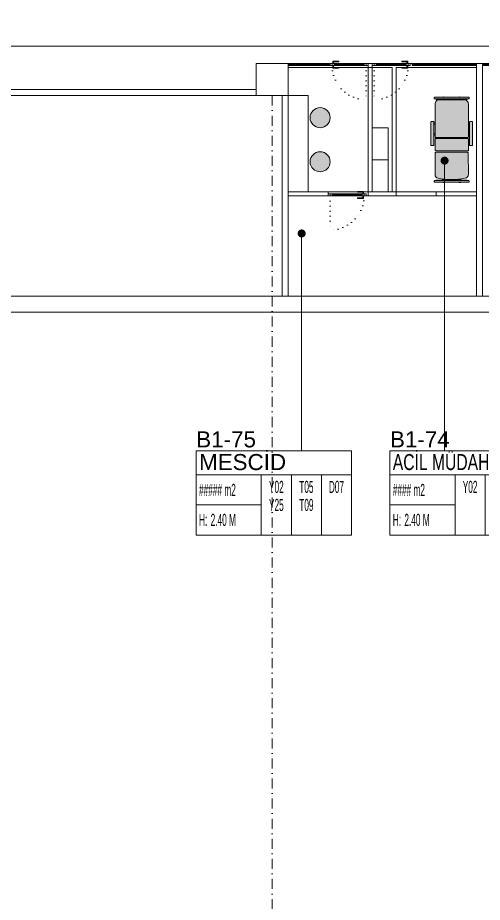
# Model space of a CAD drawing. Header units: metres. Extents: x -13194 to 152406, y -4219 to 19791.
# Drawn here: x 66100 to 67260, y -2012 to 194 of the extents above; entities that cross this region are included whole.
import ezdxf
from ezdxf.enums import TextEntityAlignment as Align

# ---------------------------------------------------------------- set-up
doc = ezdxf.new("R2010")
doc.units = ezdxf.units.M
doc.header["$LTSCALE"] = 100
doc.header["$MEASUREMENT"] = 0
doc.linetypes.add('DASHDOT2', pattern=[0.5, 0.25, -0.125, 0, -0.125])
doc.linetypes.add('DOT2', pattern=[0.125, 0, -0.125])
doc.layers.get('0').update_dxf_attribs({"color": 9, "lineweight": 9})
for name, color, linetype, lineweight in [('00', 9, 'Continuous', 9), ('01', 9, 'Continuous', 9), ('05', 9, 'Continuous', 9), ('05S', 9, 'Continuous', 9), ('06B', 9, 'Continuous', 9), ('06D', 9, 'Continuous', 9), ('10', 9, 'Continuous', 9), ('11', 9, 'Continuous', 9), ('15', 9, 'Continuous', 9), ('20', 9, 'DOT2', 9), ('21_mahal200', 9, 'Continuous', 9), ('24', 9, 'DASHDOT2', 9), ('25', 76, 'Continuous', 9), ('30', 41, 'Continuous', 9)]:
    doc.layers.add(name, color=color, linetype=linetype, lineweight=lineweight)
doc.styles.add('Arial', font='arial.ttf', dxfattribs={"height": 2.5})
doc.styles.add('MuuM_TEXT-STANDART', font='ARIALN.TTF')
doc.dimstyles.new('MuuM_DIM200', dxfattribs={"dimscale": 20, "dimtxt": 2, "dimasz": 1, "dimexe": 1, "dimexo": 1, "dimgap": 1, "dimtad": 1, "dimdec": 1, "dimrnd": 0.5, "dimdsep": 46, "dimtxsty": 'MuuM_TEXT-STANDART', "dimblk": 'ARCHTICK', "dimcen": 0, "dimdle": 0.15, "dimclrd": 256, "dimclre": 256, "dimclrt": 256, "dimadec": 0, "dimazin": 0, "dimtfac": 5, "dimtdec": 1, "dimtix": 1, "dimtmove": 2, "dimatfit": 3, "dimldrblk": 'DOT', "dimfxl": 3, "dimfxlon": 1, "dimtolj": 1, "dimlwd": -1, "dimlwe": -1, "dimarcsym": 0})

# ---------------------------------------------------------------- blocks, each defined once
blk = doc.blocks.new('p-akslar_yeni')
at = {"layer": '24'}
blk.add_lwpolyline([(16995, -8575), (16995, -11897.2)], dxfattribs=at)
blk = doc.blocks.new('p-kolon_80x80')
blk.add_lwpolyline([(-40, -40), (40, -40), (40, 40), (-40, 40)], close=True)
blk = doc.blocks.new('1.bod.mimari.elk')
at = {"layer": '01'}
blk.add_blockref('p-kolon_80x80', (10580, -8590), dxfattribs=at)
blk = doc.blocks.new('p-b1 tavan lejant')
at = {"layer": '30'}
for points in [[(56040, -18570), (56860, -18570), (56860, -21000), (57560, -21000), (57560, -21720), (56860, -21720), (56860, -24200), (68000, -24200), (68000, -24920), (66540, -24920), (66540, -24985), (58340, -24985), (58340, -24900), (56040, -24900)], [(66620, -25240), (66620, -24930), (66880, -24930), (66880, -25240)], [(66890, -24930), (66890, -25250), (66620, -25250), (66620, -25500), (67090, -25500), (67090, -25250), (66990, -25250), (66990, -25240), (67090, -25240), (67090, -24930)], [(64455, -25500), (64455, -25000), (66605, -25000), (66605, -25500)]]:
    blk.add_lwpolyline(points, close=True, dxfattribs=at)
blk = doc.blocks.new('P-KURANGLEZ')
at = {"layer": '01'}
blk.add_lwpolyline([(7525, -500), (12385, -500), (12385, -5), (12385, 0), (12425, 0), (12425, -540), (7525, -540)], close=True, dxfattribs=at)
blk = doc.blocks.new('_ArchTick')
at = {"color": 0, "linetype": 'ByBlock', "const_width": 0.15}
blk.add_lwpolyline([(-0.5, -0.5), (0.5, 0.5)], dxfattribs=at)
blk = doc.blocks.new('*D680')
at = {"layer": '25', "transparency": 16777216}
for p, q in [((89939.1, -1804.3), (89939.1, -1724.3)), ((101899.1, -1768), (101899.1, -1724.3)), ((89936.1, -1744.3), (101902.1, -1744.3))]:
    blk.add_line(p, q, dxfattribs=at)
at = {"layer": '25', "transparency": 16777216, "xscale": 20, "yscale": 20, "zscale": 20, "rotation": 180}
blk.add_blockref('_ArchTick', (89939.1, -1744.3), dxfattribs=at)
at = {"layer": '25', "transparency": 16777216, "xscale": 20, "yscale": 20, "zscale": 20}
blk.add_blockref('_ArchTick', (101899.1, -1744.3), dxfattribs=at)
at = {"layer": '25', "transparency": 16777216, "insert": (95919.1, -1698.8), "char_height": 50, "attachment_point": 5, "style": 'MuuM_TEXT-STANDART'}
blk.add_mtext('\\A1;11960', dxfattribs=at)
blk = doc.blocks.new('_Dot')
at = {"color": 0, "linetype": 'ByBlock', "lineweight": -2}
blk.add_line((-0.5, 0), (-1, 0), dxfattribs=at)
at = {"color": 0, "linetype": 'ByBlock', "const_width": 0.5}
blk.add_lwpolyline([(-0.25, 0, 1), (0.25, 0, 1)], format="xyb", close=True, dxfattribs=at)
blk = doc.blocks.new('gr-p-birim eleman')
blk.add_lwpolyline([(-1, 0), (0, 0), (0, 1), (-1, 1)], close=True)
blk = doc.blocks.new('p-yuvarlak sandalye')
at = {"layer": '05S'}
h = blk.add_hatch(color=256, dxfattribs=at)
edge = h.paths.add_edge_path()
edge.add_arc((0, 30), 25, 0, 360)
blk.add_circle((0, 30), 25)
blk = doc.blocks.new('p-hastayatagi')
at = {"layer": '05S'}
h = blk.add_hatch(color=255, dxfattribs=at)
h.dxf.hatch_style = 1
edge = h.paths.add_edge_path()
edge.add_arc((42.5, -1), 1.04, 0, 90)
edge.add_line((42.5, 0), (-42.5, 0))
edge.add_arc((-42.5, -1), 1.04, 90, 180)
edge.add_line((-43.5, -1), (-43.5, -3.1))
edge.add_arc((-42.5, -3.1), 1.04, 180, 270)
edge.add_line((-42.5, -4.1), (-38.7, -4.1))
edge.add_line((-38.7, -4.1), (38.7, -4.1))
edge.add_line((38.7, -4.1), (42.5, -4.1))
edge.add_arc((42.5, -3.1), 1.04, 270, 360)
edge.add_line((43.5, -3.1), (43.5, -1))
edge = h.paths.add_edge_path()
edge.add_arc((32.1, -19.2), 9.43, 0, 78.538)
edge.add_arc((0, -177.7), 171.1, 78.538, 90)
edge.add_arc((0, -177.7), 171.1, 90, 101.462)
edge.add_arc((-32.1, -19.2), 9.43, 101.462, 180.2214)
edge.add_line((-41.6, -19.3), (-41.5, -72.9))
edge.add_arc((-38.4, -72.1), 3.11, 194.8351, 207.8181)
edge.add_arc((-38.4, -72.1), 3.11, 207.8181, 255.1649)
edge.add_arc((-38.4, -72.1), 3.11, 255.1649, 270)
edge.add_line((-38.4, -75.2), (38.4, -75.2))
edge.add_arc((38.4, -72.1), 3.11, 270, 284.8351)
edge.add_arc((38.4, -72.1), 3.11, 284.8351, 332.1819)
edge.add_arc((38.4, -72.1), 3.11, 332.1819, 345.1649)
edge.add_arc((38.4, -72.1), 3.11, 345.1649, 360)
edge.add_line((41.6, -72.1), (41.6, -19.2))
edge = h.paths.add_edge_path()
edge.add_arc((40.4, -79.2), 1.14, 0, 90)
edge.add_line((40.4, -78.1), (-40.4, -78.1))
edge.add_arc((-40.4, -79.2), 1.14, 90, 180)
edge.add_line((-41.6, -79.2), (-41.6, -107.7))
edge.add_arc((-40.4, -107.7), 1.14, 180, 270)
edge.add_line((-40.4, -108.9), (40.4, -108.9))
edge.add_arc((40.4, -107.7), 1.14, 270, 360)
edge.add_line((41.6, -107.7), (41.6, -79.2))
edge = h.paths.add_edge_path()
edge.add_arc((50.9, -92.4), 1.04, 0, 90)
edge.add_line((50.9, -91.4), (45.8, -91.4))
edge.add_arc((45.8, -92.4), 1.04, 90, 180)
edge.add_line((44.7, -92.4), (44.7, -150.4))
edge.add_arc((45.8, -150.4), 1.04, 180, 270)
edge.add_line((45.8, -151.5), (50.9, -151.5))
edge.add_arc((50.9, -150.4), 1.04, 270, 360)
edge.add_line((52, -150.4), (52, -92.4))
edge = h.paths.add_edge_path()
edge.add_arc((-45.8, -92.4), 1.04, 0, 90)
edge.add_line((-45.8, -91.4), (-50.9, -91.4))
edge.add_arc((-50.9, -92.4), 1.04, 90, 180)
edge.add_line((-52, -92.4), (-52, -150.4))
edge.add_arc((-50.9, -150.4), 1.04, 180, 270)
edge.add_line((-50.9, -151.5), (-45.8, -151.5))
edge.add_arc((-45.8, -150.4), 1.04, 270, 360)
edge.add_line((-44.7, -150.4), (-44.7, -92.4))
edge = h.paths.add_edge_path()
edge.add_arc((40.5, -112.8), 1.04, 0, 90)
edge.add_line((40.5, -111.8), (-40.5, -111.8))
edge.add_arc((-40.5, -112.8), 1.04, 90, 180)
edge.add_line((-41.6, -112.8), (-41.6, -195.3))
edge.add_arc((-31.1, -195.3), 10.5, 180, 270)
edge.add_line((-31.1, -205.8), (31.1, -205.8))
edge.add_arc((31.1, -195.3), 10.5, 270, 360)
edge.add_line((41.6, -195.3), (41.6, -112.8))
edge = h.paths.add_edge_path()
edge.add_line((22.4, -212.1), (19, -212.1))
edge.add_arc((20.7, -210.8), 2.18, 218.2466, 321.7534)
edge = h.paths.add_edge_path()
edge.add_line((-19, -212.1), (-22.4, -212.1))
edge.add_arc((-20.7, -210.8), 2.18, 218.2466, 321.7534)
edge = h.paths.add_edge_path()
edge.add_arc((42.5, -209), 1.04, 0, 90)
edge.add_line((42.5, -208), (38.7, -208))
edge.add_line((38.7, -208), (-38.7, -208))
edge.add_line((-38.7, -208), (-42.5, -208))
edge.add_arc((-42.5, -209), 1.04, 90, 180)
edge.add_line((-43.5, -209), (-43.5, -211.1))
edge.add_arc((-42.5, -211.1), 1.04, 180, 270)
edge.add_line((-42.5, -212.1), (42.5, -212.1))
edge.add_arc((42.5, -211.1), 1.04, 270, 360)
edge.add_line((43.5, -211.1), (43.5, -209))
edge = h.paths.add_edge_path()
edge.add_line((37.9, -206.7), (-37.9, -206.7))
edge.add_arc((-37.9, -207.6), 0.829, 90, 180)
edge.add_line((-38.7, -207.6), (-38.7, -208))
edge.add_line((-38.7, -208), (38.7, -208))
edge.add_line((38.7, -208), (38.7, -207.6))
edge.add_arc((37.9, -207.6), 0.829, 0, 90)
h.paths.add_polyline_path([(-18.7, -205.8), (-22.8, -205.8), (-22.8, -206.7), (-18.7, -206.7)])
h.paths.add_polyline_path([(22.8, -205.8), (18.7, -205.8), (18.7, -206.7), (22.8, -206.7)])
h.paths.add_polyline_path([(44.7, -144.6), (41.6, -144.6), (41.6, -148.6), (44.7, -148.6)])
h.paths.add_polyline_path([(44.7, -117.7), (41.6, -117.7), (41.6, -121.6), (44.7, -121.6)])
h.paths.add_polyline_path([(39.4, -108.9), (-39.4, -108.9), (-39.4, -111.8), (39.4, -111.8)])
h.paths.add_polyline_path([(-41.6, -117.7), (-44.7, -117.7), (-44.7, -121.6), (-41.6, -121.6)])
h.paths.add_polyline_path([(-41.6, -144.6), (-44.7, -144.6), (-44.7, -148.6), (-41.6, -148.6)])
edge = h.paths.add_edge_path()
edge.add_line((-18.7, -5.4), (-22.8, -5.4))
edge.add_line((-22.8, -5.4), (-22.8, -8.1))
edge.add_arc((0, -177.7), 171.1, 96.2591, 97.6576, ccw=False)
edge.add_line((-18.7, -7.6), (-18.7, -5.4))
edge = h.paths.add_edge_path()
edge.add_line((38.7, -4.6), (38.7, -4.1))
edge.add_line((38.7, -4.1), (-38.7, -4.1))
edge.add_line((-38.7, -4.1), (-38.7, -4.6))
edge.add_arc((-37.9, -4.6), 0.829, 180, 270)
edge.add_line((-37.9, -5.4), (37.9, -5.4))
edge.add_arc((37.9, -4.6), 0.829, 270, 360)
edge = h.paths.add_edge_path()
edge.add_line((-22.4, 0), (-19, 0))
edge.add_arc((-20.7, -1.3), 2.18, 38.2466, 141.7534)
edge = h.paths.add_edge_path()
edge.add_line((19, 0), (22.4, 0))
edge.add_arc((20.7, -1.3), 2.18, 38.2466, 141.7534)
edge = h.paths.add_edge_path()
edge.add_line((22.8, -5.4), (18.7, -5.4))
edge.add_line((18.7, -5.4), (18.7, -7.6))
edge.add_arc((0, -177.7), 171.1, 82.3424, 83.7409, ccw=False)
edge.add_line((22.8, -8.1), (22.8, -5.4))
for points in [[(43.5, -1, 0.414214), (42.5, 0), (-42.5, 0, 0.414214), (-43.5, -1), (-43.5, -3.1, 0.414214), (-42.5, -4.1), (-38.7, -4.1), (38.7, -4.1), (42.5, -4.1, 0.414214), (43.5, -3.1)], [(-22.4, 0), (-19, 0, 0.485071)], [(19, 0), (22.4, 0, 0.485071)], [(41.6, -19.2, 0.356763), (34, -10, 0.050054), (0, -6.6, 0.050054), (-34, -10, 0.357852), (-41.6, -19.3), (-41.5, -72.9, 0.05671), (-41.2, -73.5, 0.209579), (-39.2, -75.1, 0.064821), (-38.4, -75.2), (38.4, -75.2, 0.064821), (39.2, -75.1, 0.209579), (41.2, -73.5, 0.05671), (41.5, -72.9, 0.064821), (41.6, -72.1)], [(38.7, -4.6), (38.7, -4.1), (-38.7, -4.1), (-38.7, -4.6, 0.414214), (-37.9, -5.4), (37.9, -5.4, 0.414214)], [(-18.7, -5.4), (-22.8, -5.4), (-22.8, -8.1, -0.006102), (-18.7, -7.6)], [(22.8, -5.4), (18.7, -5.4), (18.7, -7.6, -0.006102), (22.8, -8.1)], [(41.6, -79.2, 0.414214), (40.4, -78.1), (-40.4, -78.1, 0.414214), (-41.6, -79.2), (-41.6, -107.7, 0.414214), (-40.4, -108.9), (40.4, -108.9, 0.414214), (41.6, -107.7)], [(-44.7, -92.4, 0.414214), (-45.8, -91.4), (-50.9, -91.4, 0.414214), (-52, -92.4), (-52, -150.4, 0.414214), (-50.9, -151.5), (-45.8, -151.5, 0.414214), (-44.7, -150.4)], [(52, -92.4, 0.414214), (50.9, -91.4), (45.8, -91.4, 0.414214), (44.7, -92.4), (44.7, -150.4, 0.414214), (45.8, -151.5), (50.9, -151.5, 0.414214), (52, -150.4)], [(41.6, -112.8, 0.414214), (40.5, -111.8), (-40.5, -111.8, 0.414214), (-41.6, -112.8), (-41.6, -195.3, 0.414214), (-31.1, -205.8), (31.1, -205.8, 0.414214), (41.6, -195.3)], [(43.5, -209, 0.414214), (42.5, -208), (38.7, -208), (-38.7, -208), (-42.5, -208, 0.414214), (-43.5, -209), (-43.5, -211.1, 0.414214), (-42.5, -212.1), (42.5, -212.1, 0.414214), (43.5, -211.1)], [(37.9, -206.7), (-37.9, -206.7, 0.414214), (-38.7, -207.6), (-38.7, -208), (38.7, -208), (38.7, -207.6, 0.414214)], [(-19, -212.1), (-22.4, -212.1, 0.485071)], [(22.4, -212.1), (19, -212.1, 0.485071)]]:
    blk.add_lwpolyline(points, format="xyb", close=True)
for points in [[(39.4, -108.9), (-39.4, -108.9), (-39.4, -111.8), (39.4, -111.8)], [(-41.6, -117.7), (-44.7, -117.7), (-44.7, -121.6), (-41.6, -121.6)], [(44.7, -117.7), (41.6, -117.7), (41.6, -121.6), (44.7, -121.6)], [(-41.6, -144.6), (-44.7, -144.6), (-44.7, -148.6), (-41.6, -148.6)], [(44.7, -144.6), (41.6, -144.6), (41.6, -148.6), (44.7, -148.6)], [(-18.7, -205.8), (-22.8, -205.8), (-22.8, -206.7), (-18.7, -206.7)], [(22.8, -205.8), (18.7, -205.8), (18.7, -206.7), (22.8, -206.7)]]:
    blk.add_lwpolyline(points, close=True)
blk = doc.blocks.new('p-al-01')
at = {"layer": '06B'}
for points in [[(27, 4.3), (27, 10.6), (42, 10.6), (42, 8.7), (29.3, 8.7), (29.3, 8.7), (29.3, 4.3), (27, 4.3)], [(27, -0.7), (27, -6.9), (42, -6.9), (42, -5), (29.3, -5), (29.3, -5), (29.3, -0.7), (27, -0.7)]]:
    blk.add_lwpolyline(points, dxfattribs=at)
at = {"layer": '06D'}
for p, q in [((115.7, 4.3), (28.8, 4.3)), ((28.8, -0.7), (115.7, -0.7))]:
    blk.add_line(p, q, dxfattribs=at)
at = {"layer": '10'}
for points in [[(25.7, -0.7), (25.7, 4.3), (20.7, 4.3), (20.7, -0.7)], [(30.7, -0.7), (30.7, 4.3), (25.7, 4.3), (25.7, -0.7)], [(110.7, -0.7), (110.7, 4.3), (105.7, 4.3), (105.7, -0.7)], [(115.7, -0.7), (115.7, 4.3), (110.7, 4.3), (110.7, -0.7)]]:
    blk.add_lwpolyline(points, close=True, dxfattribs=at)
at = {"layer": '15'}
blk.add_lwpolyline([(105.7, 1.8), (30.7, 1.8)], dxfattribs=at)
at = {"layer": '20'}
blk.add_lwpolyline([(110.7, -0.7), (110.7, -85.7)], dxfattribs=at)
blk.add_arc((110.7, -0.7), 85, 180, 270, dxfattribs=at)
blk = doc.blocks.new('gr-p-birim')
blk.add_lwpolyline([(-0.5, -0.5), (0.5, -0.5), (0.5, 0.5), (-0.5, 0.5)], close=True)
blk = doc.blocks.new('prf-10x10')
blk.add_lwpolyline([(-5, -5), (5, -5), (5, 5), (-5, 5)], close=True)
at = {"color": 255}
blk.add_solid([(-5, -5), (5, -5), (-5, 5), (5, 5)], dxfattribs=at)
at = {"layer": '10'}
blk.add_point((0, 0), dxfattribs=at)
blk = doc.blocks.new('*U706')
at = {"layer": '06D'}
blk.add_lwpolyline([(-2.5, 160), (2.5, 160), (2.5, 0), (-2.5, 0)], close=True, dxfattribs=at)
at = {"layer": '15'}
blk.add_lwpolyline([(0, 155), (0, 5)], dxfattribs=at)
at = {"layer": '10', "xscale": 0.5, "yscale": 0.5, "rotation": 90}
for p in [(0, 157.5), (0, 2.5)]:
    blk.add_blockref('prf-10x10', p, dxfattribs=at)
blk = doc.blocks.new('*U707')
at = {"layer": '06D'}
blk.add_lwpolyline([(-2.5, 105), (2.5, 105), (2.5, 0), (-2.5, 0)], close=True, dxfattribs=at)
at = {"layer": '15'}
blk.add_lwpolyline([(0, 100), (0, 5)], dxfattribs=at)
at = {"layer": '10', "xscale": 0.5, "yscale": 0.5, "rotation": 90}
for p in [(0, 102.5), (0, 2.5)]:
    blk.add_blockref('prf-10x10', p, dxfattribs=at)
blk = doc.blocks.new('*U724')
at = {"layer": '06D'}
blk.add_lwpolyline([(-2.5, 135), (2.5, 135), (2.5, 0), (-2.5, 0)], close=True, dxfattribs=at)
at = {"layer": '15'}
blk.add_lwpolyline([(0, 130), (0, 5)], dxfattribs=at)
at = {"layer": '10', "xscale": 0.5, "yscale": 0.5, "rotation": 90}
for p in [(0, 132.5), (0, 2.5)]:
    blk.add_blockref('prf-10x10', p, dxfattribs=at)
blk = doc.blocks.new('0_roomno2')
blk.add_lwpolyline([(19.38, -10.5), (0, -10.5), (0, 0), (19.38, 0)], close=True)
for points in [[(0, -3), (19.38, -3)], [(8.12, -3), (8.12, -10.5)], [(11.88, -3), (11.88, -10.5)], [(15.62, -3), (15.62, -10.5)], [(0, -6.75), (8.12, -6.75)]]:
    blk.add_lwpolyline(points)
at = {"style": 'MuuM_TEXT-STANDART', "width": 0.6}
blk.add_text('H:', height=1.5, dxfattribs=at).set_placement((0.35, -8.61), align=Align.MIDDLE_LEFT)
at = {"style": 'Arial'}
blk.add_attdef('ODANO', (0, 1.17), '', height=2, dxfattribs=at)
blk.add_attdef('MEKANADI', text='', height=2, dxfattribs=at).set_placement((0.35, -3), align=Align.BOTTOM_LEFT)
at = {"style": 'MuuM_TEXT-STANDART', "width": 0.6}
for tag, p in [('M2', (0.35, -4.88)), ('TEMIZTAVANYUKSEKLIGI', (1.8, -8.61))]:
    blk.add_attdef(tag, text='', height=1.5, dxfattribs=at).set_placement(p, align=Align.MIDDLE_LEFT)
for tag, p in [('YER01', (10, -4.5)), ('TAVAN01', (13.75, -4.5)), ('DUVAR01', (17.5, -4.5)), ('YER02', (10, -6.75)), ('TAVAN02', (13.75, -6.75)), ('DUVAR02', (17.5, -6.75)), ('YER03', (10, -9)), ('TAVAN03', (13.75, -9)), ('DUVAR03', (17.5, -9))]:
    blk.add_attdef(tag, text='', height=1.5, dxfattribs=at).set_placement(p, align=Align.MIDDLE_CENTER)
blk = doc.blocks.new('1.bod.mimari1.elk')
at = {"layer": '00'}
for points in [[(10540, -8615), (9920, -8615), (9920, -8630), (10540, -8630)], [(10605, -8630), (10620, -8630), (10620, -9130), (10605, -9130)]]:
    blk.add_lwpolyline(points, close=True, dxfattribs=at)
at = {"layer": '06D'}
blk.add_line((10620, -9130), (11090, -9130), dxfattribs=at)
blk.add_lwpolyline([(10720, -8880), (10820, -8880)], dxfattribs=at)
at = {"layer": '11'}
for points in [[(11090, -8870), (10830, -8870), (10830, -8560), (10830, -8560), (10830, -8550), (10820, -8550), (10820, -8560), (10820, -8560)], [(10820, -8560), (10820, -8870), (10820, -8870), (10820, -8880), (11090, -8880)]]:
    blk.add_lwpolyline(points, dxfattribs=at)
for points in [[(11105, -8550), (11105, -9130), (11090, -9130), (11090, -8550)], [(10620, -8880), (10720, -8880), (10720, -8870), (10620, -8870)]]:
    blk.add_lwpolyline(points, close=True, dxfattribs=at)
for name, p in [('p-b1 tavan lejant', (-56000, 16370)), ('p-al-01', (10704.33, -8554.6))]:
    blk.add_blockref(name, p)
at = {"rotation": 90.00000000000001}
for name, p in [('*U707', (10725, -8552.5)), ('*U706', (11090, -8552.5))]:
    blk.add_blockref(name, p, dxfattribs=at)
at = {"xscale": -1}
for p in [(10945.67, -8554.6), (10835.67, -8879.6)]:
    blk.add_blockref('p-al-01', p, dxfattribs=at)
at = {"xscale": -1, "rotation": 270}
blk.add_blockref('*U724', (11105, -8552.5), dxfattribs=at)
at = {"layer": '01'}
blk.add_blockref('P-KURANGLEZ', (0, -8630), dxfattribs=at)
at = {"layer": '05'}
for name, p, xscale, yscale in [('gr-p-birim eleman', (10670, -8870), 50, 240), ('gr-p-birim', (10850, -8750), 40, 80), ('gr-p-birim', (10850, -8830), 40, 80)]:
    blk.add_blockref(name, p, dxfattribs=dict(at, xscale=xscale, yscale=yscale))
for name, p, rotation in [('p-hastayatagi', (11028.52, -8846.22), 180), ('p-yuvarlak sandalye', (10670, -8795), 270)]:
    blk.add_blockref(name, p, dxfattribs=dict(at, rotation=rotation))
at = {"layer": '05', "xscale": -1, "rotation": 270}
blk.add_blockref('p-yuvarlak sandalye', (10670, -8685), dxfattribs=at)
at = {"layer": '21_mahal200'}
ref = blk.add_blockref('0_roomno2', (10390.71, -9516.02), dxfattribs=dict(at, xscale=20, yscale=20, zscale=20))
ref.add_attrib('ODANO', 'B1-75', (10390.71, -9507.38), dxfattribs={"layer": '0', "height": 40, "style": 'Arial'})
ref.add_attrib('MEKANADI', 'MESCİD', dxfattribs={"layer": '0', "height": 40, "style": 'Arial'}).set_placement((10397.71, -9576.02), align=Align.BOTTOM_LEFT)
ref.add_attrib('M2', '##### m2', dxfattribs={"layer": '0', "height": 30, "style": 'MuuM_TEXT-STANDART', "width": 0.6}).set_placement((10397.71, -9613.52), align=Align.MIDDLE_LEFT)
ref.add_attrib('TEMIZTAVANYUKSEKLIGI', '2.40 M', dxfattribs={"layer": '0', "height": 30, "style": 'MuuM_TEXT-STANDART', "width": 0.6}).set_placement((10426.71, -9688.18), align=Align.MIDDLE_LEFT)
ref.add_attrib('YER01', 'Y02', dxfattribs={"layer": '0', "height": 30, "style": 'MuuM_TEXT-STANDART', "width": 0.6}).set_placement((10590.71, -9606.02), align=Align.MIDDLE_CENTER)
ref.add_attrib('TAVAN01', 'T05', dxfattribs={"layer": '0', "height": 30, "style": 'MuuM_TEXT-STANDART', "width": 0.6}).set_placement((10665.71, -9606.02), align=Align.MIDDLE_CENTER)
ref.add_attrib('DUVAR01', 'D07', dxfattribs={"layer": '0', "height": 30, "style": 'MuuM_TEXT-STANDART', "width": 0.6}).set_placement((10740.71, -9606.02), align=Align.MIDDLE_CENTER)
ref.add_attrib('YER02', 'Y25', dxfattribs={"layer": '0', "height": 30, "style": 'MuuM_TEXT-STANDART', "width": 0.6}).set_placement((10590.71, -9651.02), align=Align.MIDDLE_CENTER)
ref.add_attrib('TAVAN02', 'T09', dxfattribs={"layer": '0', "height": 30, "style": 'MuuM_TEXT-STANDART', "width": 0.6}).set_placement((10665.71, -9651.02), align=Align.MIDDLE_CENTER)
ref = blk.add_blockref('0_roomno2', (10874.45, -9516.02), dxfattribs=dict(at, xscale=20, yscale=20, zscale=20))
ref.add_attrib('ODANO', 'B1-74', (10874.45, -9507.38), dxfattribs={"layer": '0', "height": 40, "style": 'Arial'})
ref.add_attrib('MEKANADI', 'ACİL MÜDAHALE O.', dxfattribs={"layer": '0', "height": 40, "style": 'Arial', "width": 0.7}).set_placement((10881.45, -9576.02), align=Align.BOTTOM_LEFT)
ref.add_attrib('M2', '#### m2', dxfattribs={"layer": '0', "height": 30, "style": 'MuuM_TEXT-STANDART', "width": 0.6}).set_placement((10881.45, -9613.52), align=Align.MIDDLE_LEFT)
ref.add_attrib('TEMIZTAVANYUKSEKLIGI', '2.40 M', dxfattribs={"layer": '0', "height": 30, "style": 'MuuM_TEXT-STANDART', "width": 0.6}).set_placement((10910.45, -9688.18), align=Align.MIDDLE_LEFT)
ref.add_attrib('YER01', 'Y02', dxfattribs={"layer": '0', "height": 30, "style": 'MuuM_TEXT-STANDART', "width": 0.6}).set_placement((11074.45, -9606.02), align=Align.MIDDLE_CENTER)
ref.add_attrib('TAVAN01', 'T05', dxfattribs={"layer": '0', "height": 30, "style": 'MuuM_TEXT-STANDART', "width": 0.6}).set_placement((11149.45, -9606.02), align=Align.MIDDLE_CENTER)
ref.add_attrib('DUVAR01', 'D07', dxfattribs={"layer": '0', "height": 30, "style": 'MuuM_TEXT-STANDART', "width": 0.6}).set_placement((11224.45, -9606.02), align=Align.MIDDLE_CENTER)
ref.add_attrib('TAVAN02', 'T09', dxfattribs={"layer": '0', "height": 30, "style": 'MuuM_TEXT-STANDART', "width": 0.6}).set_placement((11149.45, -9651.02), align=Align.MIDDLE_CENTER)
at = {"layer": '25'}
dim = blk.add_linear_dim(base=(12000, -8506.3), p1=(40, -8984.77), p2=(12000, -8550), dimstyle='MuuM_DIM200', override={"dimtxt": 2.5}, dxfattribs=at)
dim.commit()
dim.dimension.update_dxf_attribs({"geometry": '*D680', "text_midpoint": (6020, -8460.78), "insert": (-89899.09, -6762)})
at = {"layer": '21_mahal200'}
for points in [[(11010.78, -8792.15), (11010.78, -9516.02)], [(10653.88, -8973.84), (10653.88, -9516.02)]]:
    blk.add_leader(points, dimstyle='MuuM_DIM200', override={"dimasz": 1, "dimfxl": 10}, dxfattribs=at)

msp = doc.modelspace()

# ---------------------------------------------------------------- block references
at = {"layer": '06D'}
for name in ['1.bod.mimari.elk', '1.bod.mimari1.elk']:
    msp.add_blockref(name, (56155.2, 8630), dxfattribs=at)
at = {"layer": '24'}
msp.add_blockref('p-akslar_yeni', (49740.2, 8575), dxfattribs=at)
msp.add_blockref('p-akslar_yeni', (49740.2, 8575), dxfattribs=at)

doc.saveas('drawing.dxf')
